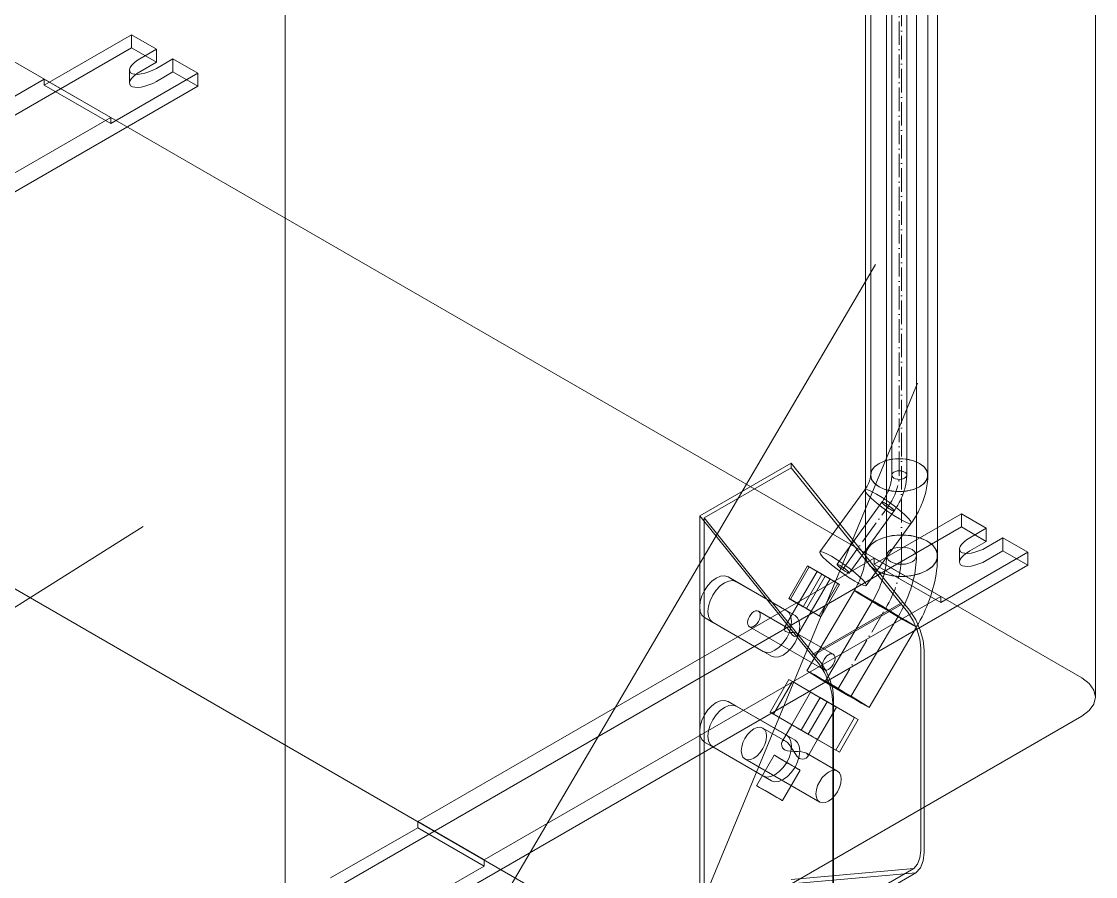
# Model space of a CAD drawing. Header units: millimetres. Extents: x -88595 to 880822, y -1054509 to -148035.
# Drawn here: x 414470.1 to 414927.7, y -311576.1 to -311211.7 of the extents above; entities that cross this region are included whole.
import ezdxf

# ---------------------------------------------------------------- set-up
doc = ezdxf.new("R2010")
doc.units = ezdxf.units.MM
doc.linetypes.add('$12$ADSK_Осевая', pattern=[14, 10, -2, 0, -2])
doc.linetypes.add('$13$ADSK_Осевая', pattern=[14, 10, -2, 0, -2])
for name, color, linetype, lineweight in [('Изоляция', 7, 'Continuous', 18), ('Марки', 7, 'Continuous', 20), ('Оборудование', 7, 'Continuous', 18), ('Трубопровод', 7, 'Continuous', 18), ('Трубопроводы', 7, 'Continuous', 18)]:
    doc.layers.add(name, color=color, linetype=linetype, lineweight=lineweight)

# ---------------------------------------------------------------- blocks, each defined once
blk = doc.blocks.new('$0$ADSK_МедьПайка_Отвод-гнутая труба - Отвод _гнутая труба_-V10-В_ОВ3_4')
at = {"layer": 'Трубопроводы'}
for points in [[(-2441.07, 1964.44, 0), (-2441.07, 1964.02, 0), (-2441.1, 1963.6, 0), (-2441.13, 1963.15, 0), (-2441.18, 1962.7, 0), (-2441.25, 1962.24, 0), (-2441.33, 1961.76, 0), (-2441.43, 1961.28, 0), (-2441.54, 1960.79, 0), (-2441.67, 1960.3, 0), (-2441.82, 1959.8, 0), (-2441.98, 1959.3, 0), (-2442.15, 1958.79, 0), (-2442.34, 1958.29, 0), (-2442.54, 1957.78, 0), (-2442.76, 1957.27, 0), (-2442.99, 1956.77, 0), (-2443.23, 1956.27, 0), (-2443.49, 1955.77, 0), (-2443.75, 1955.27, 0), (-2444.03, 1954.79, 0), (-2444.32, 1954.31, 0), (-2444.62, 1953.83, 0), (-2444.93, 1953.37, 0), (-2445.25, 1952.92, 0)], [(-2435.65, 1965.74, 0), (-2436.3, 1966.03, 0), (-2437.07, 1966.21, 0), (-2437.89, 1966.27, 0), (-2438.71, 1966.21, 0), (-2439.48, 1966.03, 0), (-2440.14, 1965.74, 0), (-2440.64, 1965.36, 0), (-2440.96, 1964.91, 0), (-2441.07, 1964.44, 0), (-2440.96, 1963.97, 0), (-2440.64, 1963.52, 0), (-2440.14, 1963.14, 0)], [(-2440.14, 1963.14, 0), (-2439.48, 1962.85, 0), (-2438.71, 1962.67, 0), (-2437.89, 1962.61, 0), (-2437.07, 1962.67, 0), (-2436.3, 1962.85, 0), (-2435.65, 1963.14, 0), (-2435.14, 1963.52, 0), (-2434.82, 1963.97, 0), (-2434.72, 1964.44, 0), (-2434.82, 1964.91, 0), (-2435.14, 1965.36, 0), (-2435.65, 1965.74, 0)], [(-2434.72, 1964.44, 0), (-2434.73, 1963.81, 0), (-2434.76, 1963.17, 0), (-2434.81, 1962.53, 0), (-2434.89, 1961.89, 0), (-2434.98, 1961.24, 0), (-2435.09, 1960.58, 0), (-2435.23, 1959.93, 0), (-2435.38, 1959.28, 0), (-2435.55, 1958.62, 0), (-2435.74, 1957.96, 0), (-2435.95, 1957.31, 0), (-2436.17, 1956.65, 0), (-2436.41, 1956, 0), (-2436.67, 1955.35, 0), (-2436.95, 1954.71, 0), (-2437.24, 1954.07, 0), (-2437.55, 1953.43, 0), (-2437.87, 1952.8, 0), (-2438.21, 1952.18, 0), (-2438.56, 1951.57, 0), (-2438.93, 1950.96, 0), (-2439.31, 1950.36, 0), (-2439.7, 1949.78, 0), (-2440.1, 1949.2, 0)], [(-2443.97, 1952.44, 0), (-2444.5, 1952.73, 0), (-2444.92, 1952.9, 0), (-2445.18, 1952.95, 0), (-2445.27, 1952.87, 0), (-2445.18, 1952.67, 0), (-2444.92, 1952.36, 0), (-2444.51, 1951.95, 0), (-2443.98, 1951.49, 0), (-2443.36, 1951, 0), (-2442.69, 1950.51, 0), (-2442.02, 1950.06, 0), (-2441.39, 1949.68, 0)], [(-2441.39, 1949.68, 0), (-2440.85, 1949.39, 0), (-2440.44, 1949.22, 0), (-2440.18, 1949.17, 0), (-2440.09, 1949.25, 0), (-2440.18, 1949.45, 0), (-2440.43, 1949.76, 0), (-2440.84, 1950.16, 0), (-2441.38, 1950.63, 0), (-2442, 1951.12, 0), (-2442.67, 1951.61, 0), (-2443.34, 1952.06, 0), (-2443.97, 1952.44, 0)]]:
    blk.add_polyline3d(points, dxfattribs=at)
blk = doc.blocks.new('$0$ADSK_МедьПайка_Отвод-гнутая труба - Отвод _гнутая труба_-3197941-В_ОВ3_4')
at = {"layer": 'Трубопроводы', "color": 134, "true_color": 0x00a6a6}
for points in [[(20781.32, 11301.23, 0), (20780, 11301.81, 0), (20778.47, 11302.18, 0), (20776.82, 11302.31, 0), (20775.18, 11302.18, 0), (20773.65, 11301.81, 0), (20772.33, 11301.23, 0), (20771.33, 11300.47, 0), (20770.69, 11299.59, 0), (20770.47, 11298.64, 0), (20770.69, 11297.69, 0), (20771.33, 11296.81, 0), (20772.33, 11296.05, 0)], [(20772.33, 11296.05, 0), (20773.65, 11295.46, 0), (20775.18, 11295.1, 0), (20776.82, 11294.97, 0), (20778.47, 11295.1, 0), (20780, 11295.46, 0), (20781.32, 11296.05, 0), (20782.32, 11296.81, 0), (20782.96, 11297.69, 0), (20783.17, 11298.64, 0), (20782.96, 11299.59, 0), (20782.32, 11300.47, 0), (20781.32, 11301.23, 0)], [(20770.47, 11298.64, 0), (20770.46, 11297.81, 0), (20770.42, 11296.95, 0), (20770.34, 11296.06, 0), (20770.24, 11295.16, 0), (20770.11, 11294.23, 0), (20769.94, 11293.28, 0), (20769.75, 11292.32, 0), (20769.52, 11291.34, 0), (20769.26, 11290.36, 0), (20768.97, 11289.36, 0), (20768.66, 11288.35, 0), (20768.31, 11287.34, 0), (20767.93, 11286.33, 0), (20767.53, 11285.31, 0), (20767.09, 11284.3, 0), (20766.63, 11283.29, 0), (20766.15, 11282.29, 0), (20765.64, 11281.29, 0), (20765.1, 11280.31, 0), (20764.54, 11279.33, 0), (20764.5, 11279.26, 0)], [(20783.17, 11298.64, 0), (20783.15, 11297.38, 0), (20783.09, 11296.1, 0), (20782.98, 11294.82, 0), (20782.84, 11293.53, 0), (20782.65, 11292.23, 0), (20782.42, 11290.93, 0), (20782.16, 11289.62, 0), (20781.85, 11288.31, 0), (20781.51, 11287, 0), (20781.13, 11285.68, 0), (20780.72, 11284.37, 0), (20780.27, 11283.06, 0), (20779.78, 11281.76, 0), (20779.26, 11280.46, 0), (20778.71, 11279.17, 0), (20778.13, 11277.89, 0), (20777.51, 11276.62, 0), (20776.87, 11275.36, 0), (20776.19, 11274.12, 0), (20775.49, 11272.89, 0), (20775.44, 11272.8, 0)], [(20766.85, 11277.96, 0), (20765.79, 11278.57, 0), (20765.02, 11279, 0), (20764.59, 11279.23, 0), (20764.52, 11279.24, 0), (20764.83, 11279.04, 0), (20765.48, 11278.63, 0), (20766.44, 11278.04, 0), (20767.64, 11277.31, 0), (20769, 11276.5, 0), (20770.43, 11275.66, 0), (20771.82, 11274.84, 0), (20773.09, 11274.1, 0)], [(20773.09, 11274.1, 0), (20774.14, 11273.5, 0), (20774.92, 11273.07, 0), (20775.35, 11272.84, 0), (20775.42, 11272.82, 0), (20775.11, 11273.03, 0), (20774.46, 11273.44, 0), (20773.5, 11274.03, 0), (20772.3, 11274.75, 0), (20770.94, 11275.56, 0), (20769.51, 11276.41, 0), (20768.12, 11277.23, 0), (20766.85, 11277.96, 0)]]:
    blk.add_polyline3d(points, dxfattribs=at)
blk = doc.blocks.new('$0$ADSK_Наружный блок кондиционера сплит-системы1 - AS50PHP3HRA-4475079-В_ОВ3_4')
at = {"layer": 'Оборудование'}
for p, q in [((-2348.39, 1874.05), (-2348.39, 2317.41)), ((-2891.65, 2192.49), (-2354.25, 1882.22)), ((-2796.19, 2134.76), (-2759.07, 2156.19)), ((-2759.07, 2156.19), (-2759.07, 2150.64)), ((-2759.07, 2156.19), (-2748.46, 2150.07)), ((-2759.07, 2150.64), (-3027.77, 1995.51)), ((-2759.07, 2150.64), (-2748.46, 2144.52)), ((-2748.46, 2150.07), (-2755.53, 2145.99)), ((-2748.46, 2144.52), (-2748.46, 2150.07)), ((-2748.46, 2141.91), (-2741.39, 2145.99)), ((-2741.39, 2145.99), (-2741.39, 2140.44)), ((-2741.39, 2145.99), (-2730.78, 2139.86)), ((-2759.9, 2141.21), (-2759.9, 2135.66)), ((-2755.53, 2140.44), (-2748.46, 2144.52)), ((-2990.64, 2025.11), (-2796.19, 2137.37)), ((-2796.19, 2137.37), (-2796.19, 2134.76)), ((-2796.19, 2137.37), (-2767.9, 2121.04)), ((-2730.78, 2139.86), (-2767.9, 2118.43)), ((-2741.39, 2140.44), (-2748.46, 2136.35)), ((-2741.39, 2140.44), (-2730.78, 2134.31)), ((-2730.78, 2134.31), (-2730.78, 2139.86)), ((-2999.48, 1979.18), (-2730.78, 2134.31)), ((-2796.19, 2134.76), (-2767.9, 2118.43)), ((-2767.9, 2121.04), (-2962.36, 2008.78)), ((-2767.9, 2118.43), (-2767.9, 2121.04)), ((-2548.7, 1769.95), (-3086.1, 2080.22)), ((-2477.99, 1973.67), (-2516.88, 1951.21)), ((-2477.99, 1971.78), (-2477.99, 1973.67)), ((-2477.99, 1973.67), (-2430.46, 1914.53)), ((-2477.99, 1971.78), (-2515.11, 1950.35)), ((-2431.07, 1913.41), (-2477.99, 1971.78)), ((-2469.35, 1892.08), (-2516.88, 1951.21)), ((-2516.88, 1951.21), (-2516.88, 1771.99)), ((-2515.11, 1950.35), (-2515.11, 1774.9)), ((-2515.11, 1950.35), (-2468.19, 1891.97)), ((-2442.63, 1930.64), (-2405.51, 1952.07)), ((-2405.51, 1952.07), (-2405.51, 1946.52)), ((-2405.51, 1952.07), (-2394.91, 1945.95)), ((-2405.51, 1946.52), (-2674.21, 1791.38)), ((-2405.51, 1946.52), (-2394.91, 1940.39)), ((-2401.98, 1941.86), (-2394.91, 1945.95)), ((-2394.91, 1945.95), (-2394.91, 1940.39)), ((-2394.91, 1940.39), (-2401.98, 1936.31)), ((-2387.83, 1941.86), (-2394.91, 1937.78)), ((-2387.83, 1936.31), (-2387.83, 1941.86)), ((-2387.83, 1941.86), (-2377.23, 1935.74)), ((-2377.23, 1935.74), (-2414.35, 1914.31)), ((-2406.35, 1937.08), (-2406.35, 1931.53)), ((-2394.91, 1932.23), (-2387.83, 1936.31)), ((-2387.83, 1936.31), (-2377.23, 1930.19)), ((-2377.23, 1930.19), (-2377.23, 1935.74)), ((-2637.09, 1820.98), (-2442.63, 1933.25)), ((-2442.63, 1933.25), (-2442.63, 1930.64)), ((-2442.63, 1933.25), (-2414.35, 1916.92)), ((-2645.93, 1775.05), (-2377.23, 1930.19)), ((-2479.07, 1916.08), (-2471.07, 1929.94)), ((-2478.38, 1915.69), (-2470.38, 1929.54)), ((-2467.03, 1927.61), (-2475.03, 1913.75)), ((-2472.95, 1912.55), (-2464.95, 1926.4)), ((-2470.38, 1929.54), (-2471.07, 1929.94)), ((-2471.07, 1929.94), (-2464.95, 1926.4)), ((-2463.57, 1925.61), (-2470.38, 1929.54)), ((-2464.95, 1926.4), (-2458.13, 1922.47)), ((-2442.63, 1930.64), (-2414.35, 1914.31)), ((-2501.4, 1923.2), (-2504.94, 1925.24)), ((-2504.94, 1925.24), (-2479.94, 1910.81)), ((-2476.4, 1908.77), (-2501.4, 1923.2)), ((-2471.57, 1911.75), (-2463.57, 1925.61)), ((-2469.49, 1910.55), (-2461.49, 1924.41)), ((-2458.13, 1922.47), (-2466.13, 1908.62)), ((-2465.45, 1908.22), (-2457.45, 1922.07)), ((-2457.45, 1922.07), (-2463.57, 1925.61)), ((-2458.13, 1922.47), (-2457.45, 1922.07)), ((-2414.35, 1916.92), (-2608.8, 1804.65)), ((-2475.03, 1913.75), (-2480.85, 1903.68)), ((-2472.95, 1912.55), (-2479.07, 1916.08)), ((-2479.07, 1916.08), (-2478.38, 1915.69)), ((-2478.38, 1915.69), (-2471.57, 1911.75)), ((-2466.13, 1908.62), (-2472.95, 1912.55)), ((-2430.46, 1914.53), (-2469.35, 1892.08)), ((-2468.19, 1891.97), (-2431.07, 1913.41)), ((-2414.35, 1914.31), (-2414.35, 1916.92)), ((-2514.94, 1907.92), (-2511.4, 1905.88)), ((-2489.94, 1893.49), (-2514.94, 1907.92)), ((-2480.1, 1903.79), (-2491.98, 1910.65)), ((-2475.3, 1900.48), (-2469.49, 1910.55)), ((-2471.57, 1911.75), (-2465.45, 1908.22)), ((-2465.45, 1908.22), (-2466.13, 1908.62)), ((-2511.4, 1905.88), (-2486.4, 1891.45)), ((-2495.82, 1904), (-2464, 1885.63)), ((-2460.16, 1892.28), (-2475.58, 1901.18)), ((-2422.84, 1808.72), (-2422.84, 1894.91)), ((-2421.42, 1894.09), (-2421.42, 1807.9)), ((-2487.02, 1867.6), (-2479.02, 1881.46)), ((-2485.53, 1866.74), (-2477.53, 1880.6)), ((-2477.53, 1880.6), (-2479.02, 1881.46)), ((-2479.02, 1881.46), (-2465.75, 1873.8)), ((-2462.77, 1872.07), (-2477.53, 1880.6)), ((-2469.76, 1876.11), (-2477.76, 1862.25)), ((-2501.4, 1870.13), (-2504.94, 1872.17)), ((-2504.94, 1872.17), (-2479.94, 1857.74)), ((-2473.75, 1859.94), (-2465.75, 1873.8)), ((-2470.77, 1858.22), (-2462.77, 1872.07)), ((-2465.75, 1873.8), (-2450.99, 1865.27)), ((-2449.5, 1864.41), (-2462.77, 1872.07)), ((-2460.31, 1785.45), (-2460.31, 1871.64)), ((-2459.96, 1873.47), (-2459.96, 1787.28)), ((-2476.4, 1855.7), (-2501.4, 1870.13)), ((-2473.75, 1859.94), (-2487.02, 1867.6)), ((-2487.02, 1867.6), (-2485.53, 1866.74)), ((-2485.53, 1866.74), (-2470.77, 1858.22)), ((-2466.76, 1855.9), (-2458.76, 1869.76)), ((-2354.25, 1865.89), (-2520.42, 1769.95)), ((-2477.76, 1862.25), (-2481.92, 1855.05)), ((-2450.99, 1865.27), (-2458.99, 1851.42)), ((-2457.5, 1850.56), (-2449.5, 1864.41)), ((-2450.99, 1865.27), (-2449.5, 1864.41)), ((-2480.44, 1855.28), (-2490.09, 1860.85)), ((-2458.99, 1851.42), (-2473.75, 1859.94)), ((-2470.77, 1858.22), (-2457.5, 1850.56)), ((-2514.94, 1854.85), (-2511.4, 1852.81)), ((-2489.94, 1840.42), (-2514.94, 1854.85)), ((-2470.92, 1848.7), (-2466.76, 1855.9)), ((-2511.4, 1852.81), (-2486.4, 1838.38)), ((-2485.26, 1849.26), (-2492.76, 1836.27)), ((-2458.27, 1842.48), (-2471.46, 1850.1)), ((-2457.5, 1850.56), (-2458.99, 1851.42)), ((-2497.71, 1847.65), (-2465.89, 1829.28)), ((-2481.76, 1829.92), (-2474.26, 1842.91)), ((-2637.09, 1818.37), (-2637.09, 1820.98)), ((-2637.09, 1820.98), (-2608.8, 1804.65)), ((-2674.21, 1796.94), (-2637.09, 1818.37)), ((-2637.09, 1818.37), (-2608.8, 1802.04)), ((-2608.8, 1804.65), (-2608.8, 1802.04)), ((-2608.8, 1802.04), (-2645.93, 1780.61)), ((-2477.99, 1796.33), (-2425.81, 1800.99)), ((-2424.89, 1799.19), (-2477.99, 1794.44)), ((-2463.79, 1776.73), (-2424.89, 1799.19)), ((-2425.81, 1800.99), (-2462.94, 1779.56))]:
    blk.add_line(p, q, dxfattribs=at)
for points in [[(-2755.53, 2145.99, 0), (-2756.92, 2145.09, 0), (-2758.1, 2144.15, 0), (-2759.01, 2143.2, 0), (-2759.61, 2142.28, 0), (-2759.89, 2141.43, 0), (-2759.81, 2140.69, 0), (-2759.4, 2140.1, 0), (-2758.66, 2139.67, 0), (-2757.63, 2139.43, 0), (-2756.35, 2139.39, 0), (-2754.88, 2139.55, 0), (-2753.29, 2139.9, 0), (-2751.64, 2140.42, 0), (-2750.01, 2141.1, 0), (-2748.46, 2141.91, 0)], [(-2748.46, 2136.35, 0), (-2750.01, 2135.55, 0), (-2751.64, 2134.87, 0), (-2753.29, 2134.34, 0), (-2754.88, 2133.99, 0), (-2756.35, 2133.84, 0), (-2757.63, 2133.88, 0), (-2758.66, 2134.12, 0), (-2759.4, 2134.55, 0), (-2759.81, 2135.14, 0), (-2759.89, 2135.88, 0), (-2759.61, 2136.73, 0), (-2759.01, 2137.65, 0), (-2758.1, 2138.6, 0), (-2756.92, 2139.54, 0), (-2755.53, 2140.44, 0)], [(-2394.91, 1937.78, 0), (-2396.45, 1936.98, 0), (-2398.09, 1936.3, 0), (-2399.74, 1935.77, 0), (-2401.33, 1935.42, 0), (-2402.8, 1935.27, 0), (-2404.07, 1935.31, 0), (-2405.1, 1935.55, 0), (-2405.84, 1935.98, 0), (-2406.26, 1936.57, 0), (-2406.33, 1937.31, 0), (-2406.06, 1938.15, 0), (-2405.46, 1939.07, 0), (-2404.55, 1940.03, 0), (-2403.37, 1940.97, 0), (-2401.98, 1941.86, 0)], [(-2401.98, 1936.31, 0), (-2403.37, 1935.42, 0), (-2404.55, 1934.47, 0), (-2405.46, 1933.52, 0), (-2406.06, 1932.6, 0), (-2406.33, 1931.76, 0), (-2406.26, 1931.02, 0), (-2405.84, 1930.42, 0), (-2405.1, 1930, 0), (-2404.07, 1929.76, 0), (-2402.8, 1929.71, 0), (-2401.33, 1929.87, 0), (-2399.74, 1930.22, 0), (-2398.09, 1930.74, 0), (-2396.45, 1931.42, 0), (-2394.91, 1932.23, 0)], [(-2465.86, 1926.93, 0), (-2466.39, 1927.24, 0), (-2466.77, 1927.46, 0), (-2466.99, 1927.58, 0), (-2467.02, 1927.6, 0), (-2466.86, 1927.51, 0), (-2466.52, 1927.31, 0), (-2466.03, 1927.03, 0), (-2465.42, 1926.68, 0), (-2464.73, 1926.28, 0), (-2464, 1925.86, 0), (-2463.3, 1925.45, 0), (-2462.66, 1925.08, 0)], [(-2462.66, 1925.08, 0), (-2462.13, 1924.78, 0), (-2461.74, 1924.55, 0), (-2461.53, 1924.43, 0), (-2461.5, 1924.41, 0), (-2461.66, 1924.51, 0), (-2462, 1924.7, 0), (-2462.49, 1924.98, 0), (-2463.1, 1925.34, 0), (-2463.79, 1925.74, 0), (-2464.51, 1926.15, 0), (-2465.22, 1926.56, 0), (-2465.86, 1926.93, 0)], [(-2514.94, 1907.92, 0), (-2516.06, 1908.97, 0), (-2516.77, 1910.53, 0), (-2517.01, 1912.5, 0), (-2516.77, 1914.75, 0), (-2516.06, 1917.13, 0), (-2514.94, 1919.47, 0), (-2513.47, 1921.61, 0), (-2511.77, 1923.41, 0), (-2509.94, 1924.75, 0), (-2508.11, 1925.53, 0), (-2506.4, 1925.7, 0), (-2504.94, 1925.24, 0)], [(-2501.4, 1923.2, 0), (-2502.86, 1923.65, 0), (-2504.57, 1923.49, 0), (-2506.4, 1922.71, 0), (-2508.23, 1921.37, 0), (-2509.94, 1919.57, 0), (-2511.4, 1917.43, 0), (-2512.52, 1915.09, 0), (-2513.23, 1912.71, 0), (-2513.47, 1910.46, 0), (-2513.23, 1908.49, 0), (-2512.52, 1906.92, 0), (-2511.4, 1905.88, 0)], [(-2470.66, 1911.23, 0), (-2471.3, 1911.6, 0), (-2472, 1912, 0), (-2472.73, 1912.42, 0), (-2473.42, 1912.82, 0), (-2474.03, 1913.17, 0), (-2474.52, 1913.46, 0), (-2474.86, 1913.65, 0), (-2475.02, 1913.74, 0), (-2474.99, 1913.73, 0), (-2474.77, 1913.6, 0), (-2474.39, 1913.38, 0), (-2473.86, 1913.07, 0)], [(-2470.66, 1911.23, 0), (-2471.3, 1911.6, 0), (-2472, 1912, 0), (-2472.73, 1912.42, 0), (-2473.42, 1912.82, 0), (-2474.03, 1913.17, 0), (-2474.52, 1913.46, 0), (-2474.86, 1913.65, 0), (-2475.02, 1913.74, 0), (-2474.99, 1913.73, 0), (-2474.77, 1913.6, 0), (-2474.39, 1913.38, 0), (-2473.86, 1913.07, 0)], [(-2473.86, 1913.07, 0), (-2473.22, 1912.71, 0), (-2472.51, 1912.3, 0), (-2471.79, 1911.88, 0), (-2471.1, 1911.48, 0), (-2470.49, 1911.13, 0), (-2470, 1910.84, 0), (-2469.66, 1910.65, 0), (-2469.5, 1910.56, 0), (-2469.53, 1910.57, 0), (-2469.74, 1910.7, 0), (-2470.13, 1910.92, 0), (-2470.66, 1911.23, 0)], [(-2473.86, 1913.07, 0), (-2473.22, 1912.71, 0), (-2472.51, 1912.3, 0), (-2471.79, 1911.88, 0), (-2471.1, 1911.48, 0), (-2470.49, 1911.13, 0), (-2470, 1910.84, 0), (-2469.66, 1910.65, 0), (-2469.5, 1910.56, 0), (-2469.53, 1910.57, 0), (-2469.74, 1910.7, 0), (-2470.13, 1910.92, 0), (-2470.66, 1911.23, 0)], [(-2422.84, 1894.91, 0), (-2423.21, 1898.64, 0), (-2424.3, 1902.59, 0), (-2426.04, 1906.51, 0), (-2428.34, 1910.19, 0), (-2431.07, 1913.41, 0)], [(-2430.46, 1914.53, 0), (-2427.46, 1910.97, 0), (-2424.94, 1906.9, 0), (-2423.02, 1902.56, 0), (-2421.83, 1898.21, 0), (-2421.42, 1894.09, 0)], [(-2491.98, 1910.65, 0), (-2492.54, 1910.82, 0), (-2493.2, 1910.76, 0), (-2493.9, 1910.46, 0), (-2494.6, 1909.95, 0), (-2495.26, 1909.26, 0), (-2495.82, 1908.43, 0), (-2496.25, 1907.54, 0), (-2496.52, 1906.62, 0), (-2496.62, 1905.76, 0), (-2496.52, 1905, 0), (-2496.25, 1904.4, 0), (-2495.82, 1904, 0)], [(-2495.82, 1904, 0), (-2495.26, 1903.83, 0), (-2494.6, 1903.89, 0), (-2493.9, 1904.19, 0), (-2493.2, 1904.7, 0), (-2492.54, 1905.39, 0), (-2491.98, 1906.22, 0), (-2491.55, 1907.12, 0), (-2491.28, 1908.03, 0), (-2491.18, 1908.89, 0), (-2491.28, 1909.65, 0), (-2491.55, 1910.25, 0), (-2491.98, 1910.65, 0)], [(-2479.94, 1910.81, 0), (-2478.81, 1909.77, 0), (-2478.11, 1908.21, 0), (-2477.86, 1906.23, 0), (-2478.11, 1903.98, 0), (-2478.81, 1901.6, 0), (-2479.94, 1899.26, 0), (-2481.4, 1897.12, 0), (-2483.11, 1895.32, 0), (-2484.94, 1893.99, 0), (-2486.77, 1893.21, 0), (-2488.47, 1893.04, 0), (-2489.94, 1893.49, 0)], [(-2486.4, 1891.45, 0), (-2484.94, 1891, 0), (-2483.23, 1891.17, 0), (-2481.4, 1891.94, 0), (-2479.57, 1893.28, 0), (-2477.86, 1895.08, 0), (-2476.4, 1897.22, 0), (-2475.28, 1899.56, 0), (-2474.57, 1901.94, 0), (-2474.33, 1904.19, 0), (-2474.57, 1906.17, 0), (-2475.28, 1907.73, 0), (-2476.4, 1908.77, 0)], [(-2480.1, 1903.79, 0), (-2480.45, 1903.91, 0), (-2480.72, 1903.82, 0), (-2480.89, 1903.58, 0), (-2480.96, 1903.21, 0), (-2480.92, 1902.77, 0), (-2480.72, 1902.31, 0), (-2480.3, 1901.92, 0)], [(-2477.1, 1900.08, 0), (-2477.61, 1900.52, 0), (-2478.05, 1901.12, 0), (-2478.45, 1901.76, 0), (-2478.86, 1902.4, 0), (-2479.27, 1902.99, 0), (-2479.7, 1903.47, 0), (-2480.1, 1903.79, 0)], [(-2480.3, 1901.92, 0), (-2479.66, 1901.7, 0), (-2478.92, 1901.62, 0), (-2478.16, 1901.59, 0), (-2477.4, 1901.56, 0), (-2476.68, 1901.49, 0), (-2476.05, 1901.37, 0), (-2475.58, 1901.18, 0)], [(-2475.58, 1901.18, 0), (-2475.3, 1900.93, 0), (-2475.24, 1900.66, 0), (-2475.37, 1900.39, 0), (-2475.65, 1900.14, 0), (-2476.05, 1899.96, 0), (-2476.55, 1899.91, 0), (-2477.1, 1900.08, 0)], [(-2460.31, 1871.64, 0), (-2460.72, 1875.76, 0), (-2461.91, 1880.11, 0), (-2463.83, 1884.44, 0), (-2466.36, 1888.51, 0), (-2469.35, 1892.08, 0)], [(-2468.19, 1891.97, 0), (-2465.47, 1888.76, 0), (-2463.17, 1885.08, 0), (-2461.42, 1881.15, 0), (-2460.33, 1877.21, 0), (-2459.96, 1873.47, 0)], [(-2460.16, 1892.28, 0), (-2460.72, 1892.45, 0), (-2461.38, 1892.39, 0), (-2462.08, 1892.09, 0), (-2462.78, 1891.58, 0), (-2463.44, 1890.89, 0), (-2464, 1890.06, 0), (-2464.43, 1889.16, 0), (-2464.7, 1888.25, 0), (-2464.8, 1887.39, 0), (-2464.7, 1886.63, 0), (-2464.43, 1886.03, 0), (-2464, 1885.63, 0)], [(-2464, 1885.63, 0), (-2463.44, 1885.46, 0), (-2462.78, 1885.52, 0), (-2462.08, 1885.82, 0), (-2461.38, 1886.33, 0), (-2460.72, 1887.02, 0), (-2460.16, 1887.85, 0), (-2459.73, 1888.74, 0), (-2459.46, 1889.66, 0), (-2459.36, 1890.52, 0), (-2459.46, 1891.28, 0), (-2459.73, 1891.88, 0), (-2460.16, 1892.28, 0)], [(-2354.25, 1882.22, 0), (-2351.07, 1879.83, 0), (-2349.07, 1877.04, 0), (-2348.39, 1874.05, 0), (-2349.07, 1871.06, 0), (-2351.07, 1868.28, 0), (-2354.25, 1865.89, 0)], [(-2467.43, 1874.77, 0), (-2468.49, 1875.38, 0), (-2469.25, 1875.82, 0), (-2469.68, 1876.06, 0), (-2469.73, 1876.1, 0), (-2469.42, 1875.91, 0), (-2468.75, 1875.53, 0), (-2467.77, 1874.96, 0), (-2466.56, 1874.26, 0), (-2465.19, 1873.47, 0), (-2463.75, 1872.64, 0), (-2462.35, 1871.84, 0), (-2461.08, 1871.1, 0)], [(-2514.94, 1854.85, 0), (-2516.06, 1855.89, 0), (-2516.77, 1857.45, 0), (-2517.01, 1859.43, 0), (-2516.77, 1861.68, 0), (-2516.06, 1864.06, 0), (-2514.94, 1866.4, 0), (-2513.47, 1868.54, 0), (-2511.77, 1870.34, 0), (-2509.94, 1871.68, 0), (-2508.11, 1872.45, 0), (-2506.4, 1872.62, 0), (-2504.94, 1872.17, 0)], [(-2461.08, 1871.1, 0), (-2460.03, 1870.49, 0), (-2459.26, 1870.05, 0), (-2458.84, 1869.81, 0), (-2458.78, 1869.77, 0), (-2459.1, 1869.96, 0), (-2459.77, 1870.34, 0), (-2460.74, 1870.91, 0), (-2461.96, 1871.61, 0), (-2463.33, 1872.4, 0), (-2464.76, 1873.23, 0), (-2466.16, 1874.03, 0), (-2467.43, 1874.77, 0)], [(-2501.4, 1870.13, 0), (-2502.86, 1870.58, 0), (-2504.57, 1870.41, 0), (-2506.4, 1869.64, 0), (-2508.23, 1868.3, 0), (-2509.94, 1866.5, 0), (-2511.4, 1864.36, 0), (-2512.52, 1862.02, 0), (-2513.23, 1859.64, 0), (-2513.47, 1857.39, 0), (-2513.23, 1855.41, 0), (-2512.52, 1853.85, 0), (-2511.4, 1852.81, 0)], [(-2469.08, 1857.25, 0), (-2470.35, 1857.98, 0), (-2471.75, 1858.79, 0), (-2473.19, 1859.62, 0), (-2474.56, 1860.41, 0), (-2475.77, 1861.11, 0), (-2476.75, 1861.67, 0), (-2477.42, 1862.06, 0), (-2477.73, 1862.24, 0), (-2477.68, 1862.21, 0), (-2477.25, 1861.96, 0), (-2476.49, 1861.52, 0), (-2475.43, 1860.91, 0)], [(-2469.08, 1857.25, 0), (-2470.35, 1857.98, 0), (-2471.75, 1858.79, 0), (-2473.19, 1859.62, 0), (-2474.56, 1860.41, 0), (-2475.77, 1861.11, 0), (-2476.75, 1861.67, 0), (-2477.42, 1862.06, 0), (-2477.73, 1862.24, 0), (-2477.68, 1862.21, 0), (-2477.25, 1861.96, 0), (-2476.49, 1861.52, 0), (-2475.43, 1860.91, 0)], [(-2490.09, 1860.85, 0), (-2491.21, 1861.2, 0), (-2492.51, 1861.07, 0), (-2493.9, 1860.48, 0), (-2495.29, 1859.46, 0), (-2496.59, 1858.09, 0), (-2497.71, 1856.45, 0), (-2498.57, 1854.67, 0), (-2499.1, 1852.86, 0), (-2499.29, 1851.14, 0), (-2499.1, 1849.64, 0), (-2498.57, 1848.45, 0), (-2497.71, 1847.65, 0)], [(-2497.71, 1847.65, 0), (-2496.59, 1847.31, 0), (-2495.29, 1847.44, 0), (-2493.9, 1848.03, 0), (-2492.51, 1849.05, 0), (-2491.21, 1850.42, 0), (-2490.09, 1852.05, 0), (-2489.23, 1853.84, 0), (-2488.7, 1855.65, 0), (-2488.51, 1857.36, 0), (-2488.7, 1858.87, 0), (-2489.23, 1860.06, 0), (-2490.09, 1860.85, 0)], [(-2479.94, 1857.74, 0), (-2478.81, 1856.7, 0), (-2478.11, 1855.13, 0), (-2477.86, 1853.16, 0), (-2478.11, 1850.91, 0), (-2478.81, 1848.53, 0), (-2479.94, 1846.19, 0), (-2481.4, 1844.05, 0), (-2483.11, 1842.25, 0), (-2484.94, 1840.91, 0), (-2486.77, 1840.13, 0), (-2488.47, 1839.97, 0), (-2489.94, 1840.42, 0)], [(-2475.43, 1860.91, 0), (-2474.16, 1860.18, 0), (-2472.76, 1859.37, 0), (-2471.33, 1858.54, 0), (-2469.96, 1857.75, 0), (-2468.74, 1857.05, 0), (-2467.77, 1856.49, 0), (-2467.1, 1856.1, 0), (-2466.78, 1855.92, 0), (-2466.84, 1855.95, 0), (-2467.26, 1856.2, 0), (-2468.03, 1856.64, 0), (-2469.08, 1857.25, 0)], [(-2475.43, 1860.91, 0), (-2474.16, 1860.18, 0), (-2472.76, 1859.37, 0), (-2471.33, 1858.54, 0), (-2469.96, 1857.75, 0), (-2468.74, 1857.05, 0), (-2467.77, 1856.49, 0), (-2467.1, 1856.1, 0), (-2466.78, 1855.92, 0), (-2466.84, 1855.95, 0), (-2467.26, 1856.2, 0), (-2468.03, 1856.64, 0), (-2469.08, 1857.25, 0)], [(-2486.4, 1838.38, 0), (-2484.94, 1837.92, 0), (-2483.23, 1838.09, 0), (-2481.4, 1838.87, 0), (-2479.57, 1840.21, 0), (-2477.86, 1842.01, 0), (-2476.4, 1844.15, 0), (-2475.28, 1846.49, 0), (-2474.57, 1848.87, 0), (-2474.33, 1851.12, 0), (-2474.57, 1853.09, 0), (-2475.28, 1854.65, 0), (-2476.4, 1855.7, 0)], [(-2480.44, 1855.28, 0), (-2481.13, 1855.51, 0), (-2481.67, 1855.34, 0), (-2482.01, 1854.85, 0), (-2482.15, 1854.13, 0), (-2482.06, 1853.26, 0), (-2481.66, 1852.34, 0), (-2480.83, 1851.57, 0)], [(-2474.48, 1847.9, 0), (-2475.49, 1848.78, 0), (-2476.36, 1849.97, 0), (-2477.17, 1851.25, 0), (-2477.97, 1852.52, 0), (-2478.8, 1853.69, 0), (-2479.64, 1854.65, 0), (-2480.44, 1855.28, 0)], [(-2476.58, 1844.26, 0), (-2477.85, 1844.99, 0), (-2479.25, 1845.8, 0), (-2480.69, 1846.63, 0), (-2482.06, 1847.42, 0), (-2483.27, 1848.12, 0), (-2484.25, 1848.68, 0), (-2484.92, 1849.07, 0), (-2485.23, 1849.25, 0), (-2485.18, 1849.22, 0), (-2484.75, 1848.97, 0), (-2483.99, 1848.53, 0), (-2482.93, 1847.92, 0)], [(-2480.83, 1851.57, 0), (-2479.56, 1851.13, 0), (-2478.1, 1850.97, 0), (-2476.58, 1850.91, 0), (-2475.08, 1850.85, 0), (-2473.66, 1850.72, 0), (-2472.41, 1850.47, 0), (-2471.46, 1850.1, 0)], [(-2471.46, 1850.1, 0), (-2470.91, 1849.61, 0), (-2470.79, 1849.06, 0), (-2471.04, 1848.52, 0), (-2471.6, 1848.04, 0), (-2472.4, 1847.68, 0), (-2473.39, 1847.57, 0), (-2474.48, 1847.9, 0)], [(-2482.93, 1847.92, 0), (-2481.66, 1847.19, 0), (-2480.26, 1846.38, 0), (-2478.83, 1845.55, 0), (-2477.46, 1844.76, 0), (-2476.24, 1844.06, 0), (-2475.27, 1843.5, 0), (-2474.6, 1843.11, 0), (-2474.28, 1842.93, 0), (-2474.34, 1842.96, 0), (-2474.76, 1843.2, 0), (-2475.53, 1843.65, 0), (-2476.58, 1844.26, 0)], [(-2458.27, 1842.48, 0), (-2459.39, 1842.83, 0), (-2460.69, 1842.7, 0), (-2462.08, 1842.1, 0), (-2463.47, 1841.09, 0), (-2464.77, 1839.71, 0), (-2465.89, 1838.08, 0), (-2466.75, 1836.3, 0), (-2467.28, 1834.49, 0), (-2467.47, 1832.77, 0), (-2467.28, 1831.27, 0), (-2466.75, 1830.08, 0), (-2465.89, 1829.28, 0)], [(-2465.89, 1829.28, 0), (-2464.77, 1828.94, 0), (-2463.47, 1829.07, 0), (-2462.08, 1829.66, 0), (-2460.69, 1830.68, 0), (-2459.39, 1832.05, 0), (-2458.27, 1833.68, 0), (-2457.41, 1835.47, 0), (-2456.88, 1837.28, 0), (-2456.69, 1838.99, 0), (-2456.88, 1840.5, 0), (-2457.41, 1841.69, 0), (-2458.27, 1842.48, 0)], [(-2490.43, 1834.93, 0), (-2491.49, 1835.54, 0), (-2492.25, 1835.98, 0), (-2492.68, 1836.23, 0), (-2492.73, 1836.26, 0), (-2492.42, 1836.08, 0), (-2491.75, 1835.69, 0), (-2490.77, 1835.13, 0), (-2489.56, 1834.43, 0), (-2488.19, 1833.63, 0), (-2486.75, 1832.81, 0), (-2485.35, 1832, 0), (-2484.08, 1831.26, 0)], [(-2484.08, 1831.26, 0), (-2483.03, 1830.66, 0), (-2482.26, 1830.21, 0), (-2481.84, 1829.97, 0), (-2481.78, 1829.94, 0), (-2482.1, 1830.12, 0), (-2482.77, 1830.51, 0), (-2483.74, 1831.07, 0), (-2484.96, 1831.77, 0), (-2486.33, 1832.56, 0), (-2487.76, 1833.39, 0), (-2489.16, 1834.2, 0), (-2490.43, 1834.93, 0)], [(-2425.81, 1800.99, 0), (-2424.19, 1802.9, 0), (-2423.18, 1805.53, 0), (-2422.84, 1808.72, 0)], [(-2421.42, 1807.9, 0), (-2421.82, 1804.27, 0), (-2423, 1801.31, 0), (-2424.89, 1799.19, 0)]]:
    blk.add_polyline3d(points, dxfattribs=at)
blk = doc.blocks.new('$0$ADSK_Наружный блок кондиционера сплит-системы1 - AV08IMVEVA-4475075-В_ОВ3_4')
at = {"layer": 'Оборудование'}
blk.add_line((20530.4, 12124.67), (20530.4, 10752.96), dxfattribs=at)

msp = doc.modelspace()

# ---------------------------------------------------------------- linework, layer by layer
at = {"layer": 'Изоляция'}
for p, q in [((414831.88, -311184.62), (414831.88, -311405)), ((414856.23, -311405), (414856.23, -311184.62)), ((414829.4, -311411.26), (414810.28, -311437.76)), ((414830.02, -311452), (414849.14, -311425.5))]:
    msp.add_line(p, q, dxfattribs=at)
at = {"layer": 'Изоляция', "color": 134, "true_color": 0x00a6a6}
for p, q in [((414829.67, -311197.03), (414829.67, -311439.35)), ((414860.37, -311439.35), (414860.37, -311197.03)), ((414824.95, -311454.15), (414804.75, -311488.34)), ((414831.18, -311503.96), (414851.38, -311469.76))]:
    msp.add_line(p, q, dxfattribs=at)
at = {"layer": 'Изоляция'}
for points in [[(414835.45, -311409.97, 0), (414833.51, -311408.51, 0), (414832.3, -311406.82, 0), (414831.88, -311405, 0), (414832.3, -311403.18, 0), (414833.51, -311401.48, 0), (414835.45, -311400.03, 0)], [(414835.45, -311400.03, 0), (414833.75, -311401.26, 0), (414832.56, -311402.68, 0), (414831.96, -311404.21, 0), (414831.96, -311405.79, 0), (414832.56, -311407.32, 0), (414833.75, -311408.74, 0), (414835.45, -311409.97, 0)], [(414835.45, -311400.03, 0), (414837.97, -311398.91, 0), (414840.9, -311398.21, 0), (414844.06, -311397.97, 0), (414847.21, -311398.21, 0), (414850.14, -311398.91, 0), (414852.67, -311400.03, 0)], [(414852.67, -311400.03, 0), (414850.53, -311399.05, 0), (414848.08, -311398.36, 0), (414845.42, -311398.01, 0), (414842.69, -311398.01, 0), (414840.03, -311398.37, 0), (414837.58, -311399.05, 0), (414835.45, -311400.03, 0)], [(414852.67, -311400.03, 0), (414854.6, -311401.48, 0), (414855.82, -311403.18, 0), (414856.23, -311405, 0), (414855.82, -311406.82, 0), (414854.6, -311408.51, 0), (414852.67, -311409.97, 0)], [(414852.67, -311409.97, 0), (414854.37, -311408.74, 0), (414855.55, -311407.32, 0), (414856.15, -311405.79, 0), (414856.15, -311404.21, 0), (414855.55, -311402.68, 0), (414854.36, -311401.26, 0), (414852.67, -311400.03, 0)], [(414831.88, -311405, 0), (414831.88, -311405.11, 0), (414831.87, -311405.25, 0), (414831.86, -311405.4, 0), (414831.84, -311405.59, 0), (414831.81, -311405.79, 0), (414831.77, -311406.01, 0), (414831.72, -311406.24, 0), (414831.66, -311406.5, 0), (414831.6, -311406.76, 0), (414831.52, -311407.04, 0), (414831.43, -311407.32, 0), (414831.32, -311407.62, 0), (414831.21, -311407.92, 0), (414831.09, -311408.22, 0), (414830.96, -311408.53, 0), (414830.82, -311408.85, 0), (414830.66, -311409.16, 0), (414830.5, -311409.47, 0), (414830.34, -311409.78, 0), (414830.16, -311410.09, 0), (414829.98, -311410.39, 0), (414829.79, -311410.69, 0), (414829.59, -311410.98, 0), (414829.4, -311411.26, 0)], [(414856.23, -311405, 0), (414856.22, -311405.94, 0), (414856.17, -311406.87, 0), (414856.09, -311407.79, 0), (414855.99, -311408.71, 0), (414855.86, -311409.62, 0), (414855.7, -311410.53, 0), (414855.52, -311411.42, 0), (414855.31, -311412.32, 0), (414855.08, -311413.2, 0), (414854.82, -311414.08, 0), (414854.55, -311414.95, 0), (414854.25, -311415.82, 0), (414853.93, -311416.68, 0), (414853.59, -311417.53, 0), (414853.23, -311418.37, 0), (414852.85, -311419.2, 0), (414852.45, -311420.02, 0), (414852.04, -311420.84, 0), (414851.6, -311421.64, 0), (414851.14, -311422.44, 0), (414850.67, -311423.22, 0), (414850.18, -311424, 0), (414849.67, -311424.76, 0), (414849.14, -311425.5, 0)], [(414829.34, -311411.43, 0), (414829.69, -311411.12, 0), (414830.69, -311411.31, 0), (414832.27, -311411.98, 0), (414834.33, -311413.09, 0), (414836.73, -311414.56, 0), (414839.3, -311416.28, 0)], [(414834.33, -311413.09, 0), (414832.27, -311411.98, 0), (414830.69, -311411.31, 0), (414829.69, -311411.12, 0), (414829.34, -311411.43, 0), (414829.68, -311412.21, 0), (414830.66, -311413.41, 0)], [(414852.67, -311409.97, 0), (414850.14, -311411.09, 0), (414847.21, -311411.79, 0), (414844.06, -311412.03, 0), (414840.9, -311411.79, 0), (414837.97, -311411.09, 0), (414835.45, -311409.97, 0)], [(414835.45, -311409.97, 0), (414837.58, -311410.95, 0), (414840.04, -311411.63, 0), (414842.7, -311411.98, 0), (414845.42, -311411.98, 0), (414848.08, -311411.63, 0), (414850.53, -311410.95, 0), (414852.67, -311409.97, 0)], [(414839.24, -311420.48, 0), (414836.67, -311418.61, 0), (414834.28, -311416.72, 0), (414832.23, -311414.95, 0), (414830.66, -311413.41, 0), (414829.68, -311412.21, 0), (414829.34, -311411.43, 0)], [(414830.66, -311413.41, 0), (414832.23, -311414.95, 0), (414834.28, -311416.72, 0), (414836.67, -311418.61, 0), (414839.24, -311420.48, 0), (414841.81, -311422.21, 0), (414844.21, -311423.67, 0)], [(414847.88, -311423.35, 0), (414846.31, -311421.81, 0), (414844.26, -311420.04, 0), (414841.87, -311418.15, 0), (414839.3, -311416.28, 0), (414836.73, -311414.56, 0), (414834.33, -311413.09, 0)], [(414839.3, -311416.28, 0), (414841.87, -311418.15, 0), (414844.26, -311420.04, 0), (414846.31, -311421.81, 0), (414847.88, -311423.35, 0), (414848.86, -311424.55, 0), (414849.19, -311425.33, 0)], [(414849.19, -311425.33, 0), (414848.85, -311425.64, 0), (414847.85, -311425.45, 0), (414846.27, -311424.78, 0), (414844.21, -311423.67, 0), (414841.81, -311422.21, 0), (414839.24, -311420.48, 0)], [(414844.21, -311423.67, 0), (414846.27, -311424.78, 0), (414847.85, -311425.45, 0), (414848.85, -311425.64, 0), (414849.19, -311425.33, 0), (414848.86, -311424.55, 0), (414847.88, -311423.35, 0)], [(414820.18, -311442.78, 0), (414817.61, -311441.05, 0), (414815.21, -311439.59, 0), (414813.15, -311438.48, 0), (414811.57, -311437.81, 0), (414810.57, -311437.62, 0), (414810.22, -311437.93, 0)], [(414810.22, -311437.93, 0), (414810.55, -311438.71, 0), (414811.54, -311439.91, 0), (414813.11, -311441.45, 0), (414815.16, -311443.22, 0), (414817.55, -311445.11, 0), (414820.12, -311446.98, 0)], [(414830.07, -311451.83, 0), (414829.74, -311451.05, 0), (414828.76, -311449.85, 0), (414827.19, -311448.31, 0), (414825.14, -311446.54, 0), (414822.74, -311444.65, 0), (414820.18, -311442.78, 0)], [(414820.12, -311446.98, 0), (414822.69, -311448.71, 0), (414825.09, -311450.17, 0), (414827.15, -311451.28, 0), (414828.73, -311451.95, 0), (414829.73, -311452.14, 0), (414830.07, -311451.83, 0)]]:
    msp.add_polyline3d(points, dxfattribs=at)
at = {"layer": 'Изоляция', "color": 134, "true_color": 0x00a6a6}
for points in [[(414834.17, -311445.62, 0), (414831.73, -311443.78, 0), (414830.19, -311441.64, 0), (414829.67, -311439.35, 0), (414830.19, -311437.06, 0), (414831.73, -311434.92, 0), (414834.17, -311433.08, 0)], [(414834.17, -311433.08, 0), (414832.02, -311434.64, 0), (414830.53, -311436.42, 0), (414829.77, -311438.36, 0), (414829.77, -311440.34, 0), (414830.53, -311442.28, 0), (414832.02, -311444.07, 0), (414834.17, -311445.62, 0)], [(414834.17, -311433.08, 0), (414837.35, -311431.67, 0), (414841.05, -311430.79, 0), (414845.02, -311430.49, 0), (414848.99, -311430.79, 0), (414852.7, -311431.67, 0), (414855.87, -311433.08, 0)], [(414855.87, -311433.08, 0), (414853.19, -311431.84, 0), (414850.09, -311430.98, 0), (414846.74, -311430.54, 0), (414843.3, -311430.54, 0), (414839.95, -311430.98, 0), (414836.85, -311431.85, 0), (414834.17, -311433.08, 0)], [(414855.87, -311433.08, 0), (414858.31, -311434.92, 0), (414859.85, -311437.06, 0), (414860.37, -311439.35, 0), (414859.85, -311441.64, 0), (414858.31, -311443.78, 0), (414855.87, -311445.62, 0)], [(414855.87, -311445.62, 0), (414858.02, -311444.06, 0), (414859.51, -311442.28, 0), (414860.27, -311440.34, 0), (414860.27, -311438.36, 0), (414859.51, -311436.42, 0), (414858.02, -311434.63, 0), (414855.87, -311433.08, 0)], [(414829.67, -311439.35, 0), (414829.66, -311439.88, 0), (414829.63, -311440.44, 0), (414829.58, -311441.04, 0), (414829.51, -311441.68, 0), (414829.41, -311442.34, 0), (414829.29, -311443.03, 0), (414829.15, -311443.75, 0), (414828.98, -311444.49, 0), (414828.78, -311445.25, 0), (414828.55, -311446.03, 0), (414828.31, -311446.82, 0), (414828.03, -311447.61, 0), (414827.73, -311448.42, 0), (414827.41, -311449.24, 0), (414827.06, -311450.05, 0), (414826.68, -311450.87, 0), (414826.29, -311451.68, 0), (414825.87, -311452.49, 0), (414825.44, -311453.3, 0), (414824.98, -311454.09, 0), (414824.95, -311454.15, 0)], [(414860.37, -311439.35, 0), (414860.34, -311440.92, 0), (414860.26, -311442.48, 0), (414860.14, -311444.05, 0), (414859.96, -311445.61, 0), (414859.73, -311447.17, 0), (414859.46, -311448.73, 0), (414859.14, -311450.28, 0), (414858.79, -311451.83, 0), (414858.38, -311453.37, 0), (414857.94, -311454.91, 0), (414857.46, -311456.44, 0), (414856.94, -311457.96, 0), (414856.38, -311459.47, 0), (414855.78, -311460.96, 0), (414855.14, -311462.45, 0), (414854.47, -311463.92, 0), (414853.76, -311465.38, 0), (414853.02, -311466.83, 0), (414852.25, -311468.25, 0), (414851.44, -311469.66, 0), (414851.38, -311469.76, 0)], [(414855.87, -311445.62, 0), (414852.7, -311447.02, 0), (414848.99, -311447.91, 0), (414845.02, -311448.21, 0), (414841.05, -311447.91, 0), (414837.35, -311447.02, 0), (414834.17, -311445.62, 0)], [(414834.17, -311445.62, 0), (414836.86, -311446.85, 0), (414839.95, -311447.71, 0), (414843.3, -311448.16, 0), (414846.74, -311448.16, 0), (414850.09, -311447.71, 0), (414853.19, -311446.85, 0), (414855.87, -311445.62, 0)], [(414825, -311454.2, 0), (414825.16, -311454.23, 0), (414826.21, -311454.78, 0), (414828.07, -311455.83, 0), (414830.63, -311457.29, 0), (414833.69, -311459.07, 0), (414837.06, -311461.05, 0)], [(414839.27, -311462.86, 0), (414835.82, -311460.82, 0), (414832.54, -311458.86, 0), (414829.63, -311457.11, 0), (414827.31, -311455.69, 0), (414825.73, -311454.7, 0), (414825, -311454.2, 0)], [(414830.63, -311457.29, 0), (414828.07, -311455.83, 0), (414826.21, -311454.78, 0), (414825.16, -311454.23, 0), (414825, -311454.2, 0), (414825.73, -311454.7, 0), (414827.31, -311455.69, 0)], [(414827.31, -311455.69, 0), (414829.63, -311457.11, 0), (414832.54, -311458.86, 0), (414835.82, -311460.82, 0), (414839.27, -311462.86, 0), (414842.64, -311464.84, 0), (414845.71, -311466.62, 0)], [(414849.02, -311468.22, 0), (414846.7, -311466.8, 0), (414843.8, -311465.05, 0), (414840.51, -311463.09, 0), (414837.06, -311461.05, 0), (414833.69, -311459.07, 0), (414830.63, -311457.29, 0)], [(414837.06, -311461.05, 0), (414840.51, -311463.09, 0), (414843.8, -311465.05, 0), (414846.7, -311466.8, 0), (414849.02, -311468.22, 0), (414850.6, -311469.22, 0), (414851.34, -311469.71, 0)], [(414851.34, -311469.71, 0), (414851.17, -311469.68, 0), (414850.12, -311469.13, 0), (414848.26, -311468.08, 0), (414845.71, -311466.62, 0), (414842.64, -311464.84, 0), (414839.27, -311462.86, 0)], [(414845.71, -311466.62, 0), (414848.26, -311468.08, 0), (414850.12, -311469.13, 0), (414851.17, -311469.68, 0), (414851.34, -311469.71, 0), (414850.6, -311469.22, 0), (414849.02, -311468.22, 0)], [(414804.79, -311488.39, 0), (414805.52, -311488.89, 0), (414807.11, -311489.88, 0), (414809.43, -311491.3, 0), (414812.33, -311493.06, 0), (414815.62, -311495.02, 0), (414819.06, -311497.06, 0)], [(414816.86, -311495.25, 0), (414813.49, -311493.27, 0), (414810.42, -311491.49, 0), (414807.87, -311490.03, 0), (414806, -311488.98, 0), (414804.95, -311488.42, 0), (414804.79, -311488.39, 0)], [(414831.13, -311503.91, 0), (414830.4, -311503.41, 0), (414828.81, -311502.42, 0), (414826.49, -311501, 0), (414823.59, -311499.25, 0), (414820.3, -311497.29, 0), (414816.86, -311495.25, 0)], [(414819.06, -311497.06, 0), (414822.43, -311499.03, 0), (414825.5, -311500.81, 0), (414828.05, -311502.28, 0), (414829.92, -311503.32, 0), (414830.97, -311503.88, 0), (414831.13, -311503.91, 0)]]:
    msp.add_polyline3d(points, dxfattribs=at)
at = {"layer": 'Марки'}
for p, q in [((414833.97, -311315.27), (414435.94, -311993.09)), ((414851.88, -311365.89), (414439.05, -312362.15)), ((414522.02, -311426.95), (414294.79, -311569.45))]:
    msp.add_line(p, q, dxfattribs=at)
at = {"layer": 'Трубопровод'}
for p, q in [((414840.88, -311184.62), (414840.88, -311405)), ((414847.23, -311405), (414847.23, -311184.62)), ((414836.69, -311416.52), (414817.57, -311443.02)), ((414822.72, -311446.74), (414841.84, -311420.24))]:
    msp.add_line(p, q, dxfattribs=at)
at = {"layer": 'Трубопровод', "linetype": '$12$ADSK_Осевая'}
for p, q in [((414844.06, -311405), (414844.06, -311184.62)), ((414844.06, -311405), (414844.06, -311184.62)), ((414820.15, -311444.88), (414839.27, -311418.38)), ((414820.15, -311444.88), (414839.27, -311418.38))]:
    msp.add_line(p, q, dxfattribs=at)
at = {"layer": 'Трубопровод', "color": 134, "true_color": 0x00a6a6}
for p, q in [((414838.67, -311197.03), (414838.67, -311439.35)), ((414851.37, -311439.35), (414851.37, -311197.03)), ((414832.7, -311458.72), (414812.49, -311492.92)), ((414823.43, -311499.38), (414843.63, -311465.19))]:
    msp.add_line(p, q, dxfattribs=at)
at = {"layer": 'Трубопровод', "color": 134, "linetype": '$12$ADSK_Осевая', "true_color": 0x00a6a6}
for p, q in [((414845.02, -311439.35), (414845.02, -311197.03)), ((414845.02, -311439.35), (414845.02, -311197.03)), ((414817.96, -311496.15), (414838.17, -311461.96)), ((414817.96, -311496.15), (414838.17, -311461.96))]:
    msp.add_line(p, q, dxfattribs=at)
at = {"layer": 'Трубопровод'}
for points in [[(414841.81, -311406.3, 0), (414841.31, -311405.92, 0), (414840.99, -311405.47, 0), (414840.88, -311405, 0), (414840.99, -311404.53, 0), (414841.31, -311404.08, 0), (414841.81, -311403.7, 0)], [(414841.81, -311403.7, 0), (414842.47, -311403.41, 0), (414843.23, -311403.23, 0), (414844.06, -311403.17, 0), (414844.88, -311403.23, 0), (414845.64, -311403.41, 0), (414846.3, -311403.7, 0)], [(414846.3, -311406.3, 0), (414845.64, -311406.59, 0), (414844.88, -311406.77, 0), (414844.06, -311406.83, 0), (414843.23, -311406.77, 0), (414842.47, -311406.59, 0), (414841.81, -311406.3, 0)], [(414846.3, -311403.7, 0), (414846.81, -311404.08, 0), (414847.12, -311404.53, 0), (414847.23, -311405, 0), (414847.12, -311405.47, 0), (414846.81, -311405.92, 0), (414846.3, -311406.3, 0)], [(414837.02, -311417.08, 0), (414836.77, -311416.77, 0), (414836.68, -311416.57, 0), (414836.77, -311416.49, 0), (414837.03, -311416.54, 0), (414837.44, -311416.71, 0), (414837.98, -311417, 0)], [(414840.56, -311419.76, 0), (414839.93, -311419.38, 0), (414839.26, -311418.93, 0), (414838.59, -311418.44, 0), (414837.97, -311417.95, 0), (414837.43, -311417.49, 0), (414837.02, -311417.08, 0)], [(414837.98, -311417, 0), (414838.61, -311417.38, 0), (414839.28, -311417.83, 0), (414839.95, -311418.32, 0), (414840.57, -311418.81, 0), (414841.1, -311419.28, 0), (414841.51, -311419.68, 0)], [(414841.51, -311419.68, 0), (414841.77, -311419.99, 0), (414841.86, -311420.19, 0), (414841.77, -311420.27, 0), (414841.51, -311420.22, 0), (414841.09, -311420.05, 0), (414840.56, -311419.76, 0)], [(414818.86, -311443.5, 0), (414818.32, -311443.21, 0), (414817.91, -311443.04, 0), (414817.65, -311442.99, 0), (414817.56, -311443.07, 0), (414817.65, -311443.27, 0), (414817.9, -311443.58, 0)], [(414817.9, -311443.58, 0), (414818.31, -311443.99, 0), (414818.85, -311444.45, 0), (414819.47, -311444.94, 0), (414820.14, -311445.43, 0), (414820.81, -311445.88, 0), (414821.44, -311446.26, 0)], [(414822.39, -311446.18, 0), (414821.98, -311445.77, 0), (414821.45, -311445.31, 0), (414820.83, -311444.82, 0), (414820.16, -311444.33, 0), (414819.49, -311443.88, 0), (414818.86, -311443.5, 0)], [(414821.44, -311446.26, 0), (414821.97, -311446.55, 0), (414822.39, -311446.72, 0), (414822.65, -311446.77, 0), (414822.74, -311446.69, 0), (414822.65, -311446.49, 0), (414822.39, -311446.18, 0)]]:
    msp.add_polyline3d(points, dxfattribs=at)
at = {"layer": 'Трубопровод', "color": 134, "true_color": 0x00a6a6}
for points in [[(414840.53, -311441.94, 0), (414839.52, -311441.18, 0), (414838.89, -311440.3, 0), (414838.67, -311439.35, 0), (414838.89, -311438.4, 0), (414839.52, -311437.52, 0), (414840.53, -311436.76, 0)], [(414840.53, -311436.76, 0), (414841.85, -311436.17, 0), (414843.38, -311435.81, 0), (414845.02, -311435.68, 0), (414846.66, -311435.81, 0), (414848.2, -311436.17, 0), (414849.51, -311436.76, 0)], [(414849.51, -311436.76, 0), (414850.52, -311437.52, 0), (414851.15, -311438.4, 0), (414851.37, -311439.35, 0), (414851.15, -311440.3, 0), (414850.52, -311441.18, 0), (414849.51, -311441.94, 0)], [(414849.51, -311441.94, 0), (414848.2, -311442.52, 0), (414846.66, -311442.89, 0), (414845.02, -311443.02, 0), (414843.38, -311442.89, 0), (414841.85, -311442.52, 0), (414840.53, -311441.94, 0)], [(414833.68, -311459.36, 0), (414833.02, -311458.95, 0), (414832.72, -311458.75, 0), (414832.79, -311458.76, 0), (414833.22, -311458.99, 0), (414833.99, -311459.42, 0), (414835.05, -311460.03, 0)], [(414841.28, -311463.88, 0), (414840.02, -311463.15, 0), (414838.62, -311462.33, 0), (414837.2, -311461.49, 0), (414835.84, -311460.67, 0), (414834.64, -311459.95, 0), (414833.68, -311459.36, 0)], [(414835.05, -311460.03, 0), (414836.31, -311460.76, 0), (414837.71, -311461.58, 0), (414839.14, -311462.42, 0), (414840.49, -311463.24, 0), (414841.7, -311463.96, 0), (414842.66, -311464.55, 0)], [(414842.66, -311464.55, 0), (414843.31, -311464.96, 0), (414843.61, -311465.16, 0), (414843.55, -311465.15, 0), (414843.11, -311464.92, 0), (414842.34, -311464.49, 0), (414841.28, -311463.88, 0)], [(414814.84, -311494.22, 0), (414813.79, -311493.62, 0), (414813.01, -311493.18, 0), (414812.58, -311492.95, 0), (414812.51, -311492.94, 0), (414812.82, -311493.15, 0), (414813.47, -311493.56, 0)], [(414813.47, -311493.56, 0), (414814.43, -311494.15, 0), (414815.63, -311494.87, 0), (414816.99, -311495.68, 0), (414818.42, -311496.53, 0), (414819.81, -311497.34, 0), (414821.08, -311498.08, 0)], [(414822.45, -311498.74, 0), (414821.49, -311498.16, 0), (414820.29, -311497.43, 0), (414818.93, -311496.62, 0), (414817.5, -311495.78, 0), (414816.11, -311494.96, 0), (414814.84, -311494.22, 0)], [(414821.08, -311498.08, 0), (414822.14, -311498.68, 0), (414822.91, -311499.12, 0), (414823.34, -311499.35, 0), (414823.41, -311499.36, 0), (414823.1, -311499.15, 0), (414822.45, -311498.74, 0)]]:
    msp.add_polyline3d(points, dxfattribs=at)
at = {"layer": 'Трубопроводы', "linetype": '$13$ADSK_Осевая'}
msp.add_ellipse((414832.83, -311411.48), major_axis=(7.94, 13.75), ratio=0.57735, start_param=4.537856, end_param=5.497787, dxfattribs=at)
at = {"layer": 'Трубопроводы', "color": 134, "linetype": '$13$ADSK_Осевая', "true_color": 0x00a6a6}
msp.add_ellipse((414822.57, -311452.31), major_axis=(15.87, 27.5), ratio=0.57735, start_param=4.694936, end_param=5.497787, dxfattribs=at)

# ---------------------------------------------------------------- block references
at = {"layer": 'Оборудование'}
for name, p in [('$0$ADSK_Наружный блок кондиционера сплит-системы1 - AV08IMVEVA-4475075-В_ОВ3_4', (394052.07, -322637.02)), ('$0$ADSK_Наружный блок кондиционера сплит-системы1 - AS50PHP3HRA-4475079-В_ОВ3_4', (417276.05, -313373.62))]:
    msp.add_blockref(name, p, dxfattribs=at)
at = {"layer": 'Трубопроводы'}
msp.add_blockref('$0$ADSK_МедьПайка_Отвод-гнутая труба - Отвод _гнутая труба_-V10-В_ОВ3_4', (417281.95, -313369.44), dxfattribs=at)
at = {"layer": 'Трубопроводы', "color": 134, "true_color": 0x00a6a6}
msp.add_blockref('$0$ADSK_МедьПайка_Отвод-гнутая труба - Отвод _гнутая труба_-3197941-В_ОВ3_4', (394068.2, -322737.99), dxfattribs=at)

doc.saveas('drawing.dxf')
